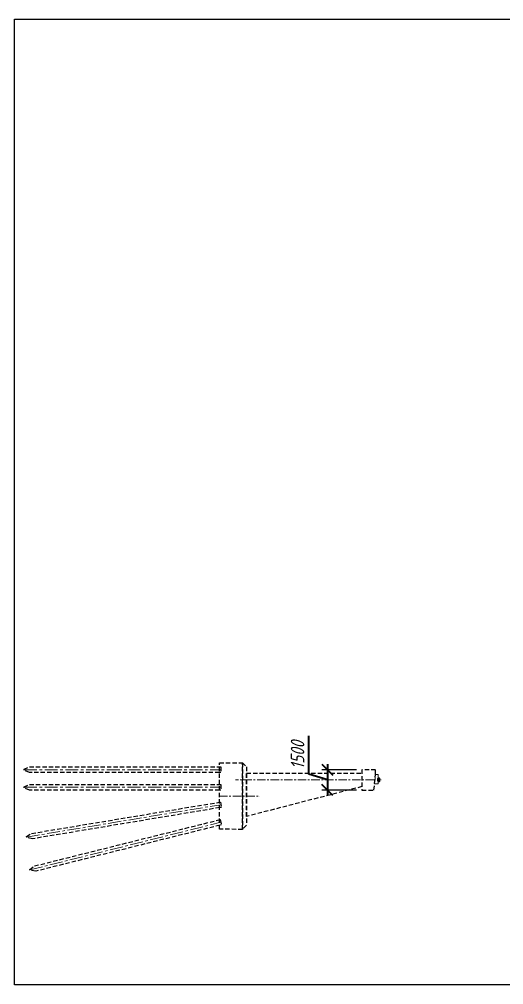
# Model space of a CAD drawing. Header units: millimetres. Extents: x 0 to 285450075, y -3000605 to 8125189010.
# Drawn here: x 7116027 to 7151716, y -96376 to -25168 of the extents above; entities that cross this region are included whole.
import ezdxf
from ezdxf import colors
from ezdxf.entities.mleader import LeaderData, LeaderLine
from ezdxf.math import Vec2, Vec3

# ---------------------------------------------------------------- set-up
doc = ezdxf.new("R2010")
doc.units = ezdxf.units.MM
for name, pattern in [('CENTER', [50.8, 31.75, -6.35, 6.35, -6.35]), ('DASHED', [7, 5, -2, 0]), ('невидимая', [9.525, 6.35, -3.175]), ('осевая', [2, 1.25, -0.25, 0.25, -0.25])]:
    doc.linetypes.add(name, pattern=pattern)
for name, color, linetype, lineweight in [('04_Невидимые', 3, 'Continuous', 13), ('1-Бетон', 106, 'Continuous', 35), ('1-Оси', 1, 'CENTER', 20), ('ИС_Выноски', 3, 'Continuous', 18), ('ИС_Ось', 3, 'осевая', 18)]:
    doc.layers.add(name, color=color, linetype=linetype, lineweight=lineweight)
doc.layers.add('ИС_Невидимая', color=4, linetype='невидимая')
doc.styles.add('0', font='isocpeur.ttf', dxfattribs={"width": 0.8, "oblique": 15})
doc.styles.add('ISOCPEUR', font='isocpeur.ttf', dxfattribs={"width": 0.8, "oblique": 15, "height": 2.5})
doc.dimstyles.new('М400нов', dxfattribs={"dimscale": 400, "dimtxt": 2.5, "dimasz": 2, "dimexe": 1, "dimexo": 1, "dimgap": 0.8, "dimtad": 1, "dimdec": 0, "dimzin": 0, "dimdsep": 46, "dimtxsty": '0', "dimblk": 'OBLIQUE', "dimcen": 0.09, "dimdle": 1, "dimclrd": 256, "dimclre": 256, "dimclrt": 256, "dimadec": 4, "dimazin": 0, "dimtfac": 1, "dimtdec": 0, "dimtmove": 1, "dimatfit": 2, "dimfxl": 1, "dimtolj": 1, "dimtzin": 0, "dimlwd": -1, "dimarcsym": 0})

# ---------------------------------------------------------------- blocks, each defined once
blk = doc.blocks.new('*U1348')
at = {"layer": '1-Оси', "ltscale": 30, "transparency": 33554687}
blk.add_lwpolyline([(0, -7254), (0, 7254)], dxfattribs=at)
at = {"layer": 'ИС_Невидимая', "ltscale": 50}
blk.add_lwpolyline([(-200, 7146), (-200, 7254), (200, 7254), (200, 7146), (200, -6854), (30, -7254), (-30, -7254), (-200, -6854), (-200, 7146)], dxfattribs=at)
blk = doc.blocks.new('*U1349')
at = {"color": 0, "linetype": 'ByBlock', "lineweight": -2, "transparency": 16777216}
for p in [(0, 0), (1300, 0)]:
    blk.add_blockref('*U1348', p, dxfattribs=at)
blk = doc.blocks.new('*U1350')
at = {"layer": '1-Оси', "ltscale": 30, "transparency": 33554687}
blk.add_lwpolyline([(0, -7254), (0, 7254)], dxfattribs=at)
at = {"layer": 'ИС_Невидимая', "ltscale": 50}
blk.add_lwpolyline([(-200, 7146), (-200, 7254), (200, 7254), (200, 7146), (200, -6854), (30, -7254), (-30, -7254), (-200, -6854), (-200, 7146)], dxfattribs=at)
blk = doc.blocks.new('*U1351')
at = {"color": 0, "linetype": 'ByBlock', "lineweight": -2, "transparency": 16777216}
blk.add_blockref('*U1350', (0, 0), dxfattribs=at)
blk = doc.blocks.new('*U1352')
at = {"layer": '1-Оси', "ltscale": 30, "transparency": 33554687}
blk.add_lwpolyline([(0, -7254), (0, 7254)], dxfattribs=at)
at = {"layer": 'ИС_Невидимая', "ltscale": 50}
blk.add_lwpolyline([(-200, 7146), (-200, 7254), (200, 7254), (200, 7146), (200, -6854), (30, -7254), (-30, -7254), (-200, -6854), (-200, 7146)], dxfattribs=at)
blk = doc.blocks.new('*U1353')
at = {"color": 0, "linetype": 'ByBlock', "lineweight": -2, "transparency": 16777216}
blk.add_blockref('*U1352', (0, 0), dxfattribs=at)
blk = doc.blocks.new('_OBLIQUE')
at = {"color": 0, "linetype": 'ByBlock', "lineweight": -2}
blk.add_line((0.5, 0.5), (-0.5, -0.5), dxfattribs=at)
blk = doc.blocks.new('*D1354')
at = {"layer": '1-Бетон', "transparency": 16777216}
for p, q in [((7137349, -80854), (7137349, -78026)), ((7138729, -80118), (7138729, -82418)), ((7138729, -81268), (7137349, -80854))]:
    blk.add_line(p, q, dxfattribs=at)
at = {"layer": '1-Бетон', "lineweight": -2, "transparency": 16777216}
for p, q in [((7140874, -80518), (7138329, -80518)), ((7140874, -82018), (7138329, -82018))]:
    blk.add_line(p, q, dxfattribs=at)
at = {"layer": 'Defpoints', "color": 0, "transparency": 16777216}
for p in [(7141274, -80518), (7138729, -82018), (7141274, -82018)]:
    blk.add_point(p, dxfattribs=at)
at = {"layer": '1-Бетон', "transparency": 16777216, "xscale": 800, "yscale": 800, "zscale": 800}
for p, rotation in [((7138729, -80518), 90), ((7138729, -82018), 270)]:
    blk.add_blockref('_OBLIQUE', p, dxfattribs=dict(at, rotation=rotation))
at = {"layer": '1-Бетон', "transparency": 16777216, "insert": (7136529, -79440), "char_height": 1000, "attachment_point": 5, "rotation": 90, "style": '0'}
blk.add_mtext('\\A1;1500', dxfattribs=at)
blk = doc.blocks.new('_None')

msp = doc.modelspace()

# ---------------------------------------------------------------- linework, layer by layer
at = {"color": 7}
msp.add_lwpolyline([(7115680.6605, -25167.9505), (7206741.761, -25167.9505), (7206741.761, -96376.447), (7115680.6605, -96376.447)], close=True, dxfattribs=at)
at = {"layer": '04_Невидимые', "color": 4, "linetype": 'DASHED', "ltscale": 500, "flags": 128}
msp.add_lwpolyline([(7142270.5464, -80867.4717), (7142201.7386, -81567.4612), (7142470.8563, -81567.4612), (7142470.8563, -80867.4761)], close=True, dxfattribs=at)
at = {"layer": '1-Бетон'}
for points in [[(7142470.8563, -81367.6035), (7142470.8563, -81167.6035), (7142522.8563, -81167.6035), (7142522.8563, -81367.6035)], [(7142522.8563, -81387.4752), (7142522.8563, -81147.4752), (7142542.8563, -81147.4752), (7142542.8563, -81387.4752)]]:
    msp.add_lwpolyline(points, close=True, dxfattribs=at)
at = {"layer": 'ИС_Невидимая', "ltscale": 50}
for points in [[(7130773.6502, -84916.6775), (7130773.6502, -80016.6355), (7132473.6502, -80016.9912), (7132473.6502, -84917.0332)], [(7132473.6502, -84917.0332), (7132473.6502, -80016.9912), (7132773.6464, -80316.6355), (7132773.6502, -84617.0332)], [(7142157.4817, -82017.6913), (7142270.5464, -80867.4717), (7142270.5252, -80517.6913), (7141273.6452, -80517.6913), (7141273.6452, -82017.6913)]]:
    msp.add_lwpolyline(points, close=True, dxfattribs=at)
msp.add_lwpolyline([(7141273.6452, -81767.2181), (7132773.649, -83966.888), (7132773.6507, -80766.888), (7141273.6452, -80767.4081)], dxfattribs=at)
at = {"layer": 'ИС_Ось', "ltscale": 500}
for points in [[(7142165.1699, -81267.6913), (7131965.0626, -81267.6913)], [(7130748.1526, -82467.1439), (7133751.1807, -82467.1439)]]:
    msp.add_lwpolyline(points, dxfattribs=at)
at = {"layer": 'ИС_Ось'}
msp.add_lwpolyline([(7142683.5045, -81267.4752), (7142478.3103, -81267.4752)], dxfattribs=at)

# ---------------------------------------------------------------- block references
at = {"color": 40, "true_color": 0xf8d731}
for name, p, rotation in [('*U1349', (7123627.8125, -80516.9046), 270), ('*U1353', (7123725.0351, -84291.2572), 279.4623221786015), ('*U1351', (7123841.1638, -86149.6045), 284.0362022711199)]:
    msp.add_blockref(name, p, dxfattribs=dict(at, rotation=rotation))

# ---------------------------------------------------------------- dimensions: what is measured, and where the dimension line sits
at = {"layer": '1-Бетон'}
dim = msp.add_linear_dim(base=(7138728.6969, -82017.6913), p1=(7141273.6452, -80517.6913), p2=(7141273.6452, -82017.6913), angle=90, dimstyle='М400нов', dxfattribs=at)
dim.commit()
dim.dimension.update_dxf_attribs({"geometry": '*D1354', "text_midpoint": (7136528.6969, -80533.6913)})

# ---------------------------------------------------------------- leaders
at = {"layer": 'ИС_Выноски'}
ml = msp.add_multileader_mtext('Standard', dxfattribs=at)
ml.set_content('Ось водоотвода ', color=256, style='ISOCPEUR')
ml.set_leader_properties(color=256, linetype='ByLayer', lineweight=-1)
ml.set_arrow_properties(name='NONE')
ml.build(insert=Vec2(0, 0))
ml.multileader.update_dxf_attribs({"text_left_attachment_type": 6, "text_right_attachment_type": 6, "dogleg_length": 0.36, "arrow_head_size": 600, "scale": 50})
ctx = ml.context
ctx.base_point, ctx.scale, ctx.char_height, ctx.arrow_head_size, ctx.landing_gap_size, ctx.plane_origin = Vec3(7224123.5537, -49232.2618, -5778.159), 50, 500, 600, 9, Vec3(7241742.0037, -53614.1373, -5778.159)
ctx.left_attachment, ctx.right_attachment, ctx.text_align_type = 6, 6, 1
notes = []
notes.append((ctx, [(1, (1, 1, 0), (7227196.0492, -49232.2618, -5778.159), (-1, 0), 80.5209, [(1, [(7227680.9576, -50012.2618, -5778.159)], 0, [])])]))
ctx.mtext.insert, ctx.mtext.width, ctx.mtext.alignment, ctx.mtext.flow_direction = Vec3(7225619.541, -48632.2618, -5778.159), 4099.251767, 2, 5
for ctx, leaders in notes:
    for number, flags, end, landing, length, lines in leaders:
        leader = LeaderData()
        leader.index, (leader.has_last_leader_line, leader.has_dogleg_vector, leader.attachment_direction) = number, flags
        leader.last_leader_point, leader.dogleg_vector, leader.dogleg_length = Vec3(end), Vec3(landing), length
        for number, points, colour, breaks in lines:
            line = LeaderLine()
            line.index, line.vertices, line.color, line.breaks = number, Vec3.list(points), colors.encode_raw_color(colour), breaks
            leader.lines.append(line)
        ctx.leaders.append(leader)

doc.saveas('drawing.dxf')
